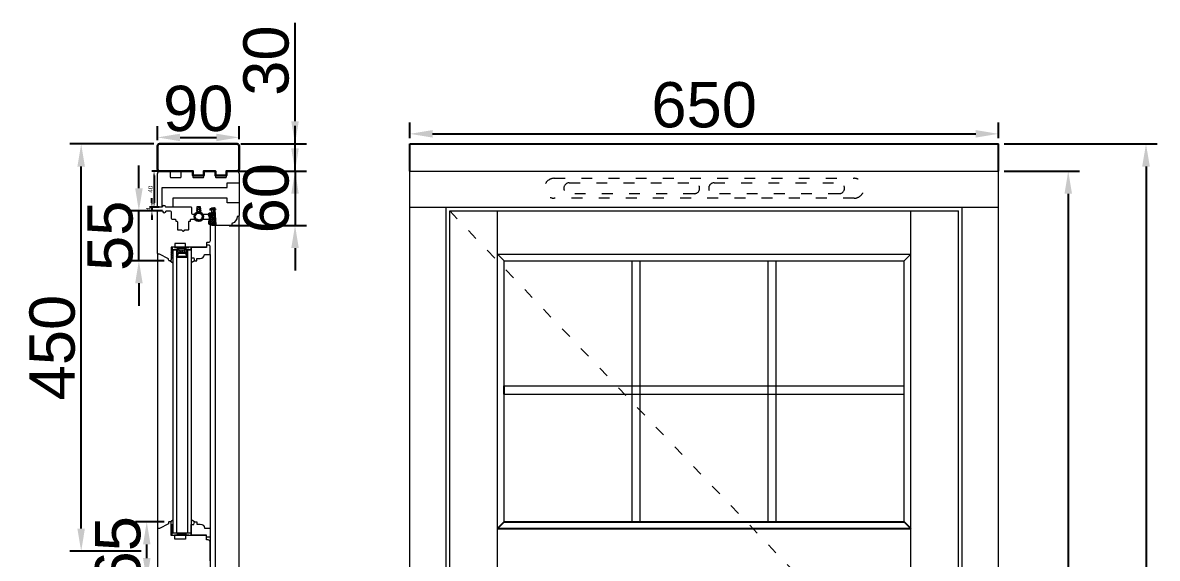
# Model space of a CAD drawing. Header units: millimetres. Extents: x 0 to 182016, y 11 to 3710.
# Drawn here: x 100095 to 101348, y 2154 to 2746 of the extents above; entities that cross this region are included whole.
import ezdxf

# ---------------------------------------------------------------- set-up
doc = ezdxf.new("R2010")
doc.units = ezdxf.units.MM
doc.linetypes.add('ACAD_ISO03W100', pattern=[30, 12, -18])
for name, color, linetype, lineweight in [('Matmenys', 10, 'Continuous', 20), ('OTHER', 251, 'Continuous', 13), ('Stakta', 7, 'Continuous', 25), ('Testinės profilio linijos', 7, 'Continuous', 5)]:
    doc.layers.add(name, color=color, linetype=linetype, lineweight=lineweight)
doc.layers.add('Stiklo paketas', color=7, linetype='Continuous')
doc.styles.get("Standard").update_dxf_attribs({"font": 'arial.ttf'})
doc.dimstyles.new('2', dxfattribs={"dimscale": 2, "dimtxt": 2.5, "dimasz": 2.5, "dimexe": 1.25, "dimexo": 0.625, "dimtad": 1, "dimtxsty": 'Standard', "dimcen": 2.5, "dimadec": 0, "dimazin": 0, "dimtfac": 1, "dimtmove": 0, "dimatfit": 3, "dimfxl": 1, "dimarcsym": 0})
doc.dimstyles.new('Padidinti matmenys', dxfattribs={"dimscale": 10, "dimtxt": 5, "dimasz": 2.5, "dimexe": 1.25, "dimexo": 0.625, "dimtad": 1, "dimdec": 1, "dimtxsty": 'Standard', "dimcen": 2.5, "dimadec": 0, "dimazin": 0, "dimtfac": 1, "dimtdec": 1, "dimtmove": 0, "dimatfit": 3, "dimfxl": 1, "dimarcsym": 0})

# ---------------------------------------------------------------- blocks, each defined once
blk = doc.blocks.new('*D1779')
at = {"color": 0, "lineweight": -2, "transparency": 16777216}
for p, q in [((100522.6, 2618.4), (100522.6, 2635.8)), ((101172.6, 2618.4), (101172.6, 2635.8)), ((100547.6, 2623.3), (101147.6, 2623.3))]:
    blk.add_line(p, q, dxfattribs=at)
at = {"color": 0, "transparency": 16777216}
for points in [[(100547.6, 2627.5), (100547.6, 2619.2), (100522.6, 2623.3)], [(101147.6, 2627.5), (101147.6, 2619.2), (101172.6, 2623.3)]]:
    blk.add_solid(points, dxfattribs=at)
at = {"layer": 'Defpoints', "color": 0, "transparency": 16777216}
for p in [(101172.6, 2623.3), (100522.6, 2612.2), (101172.6, 2612.2)]:
    blk.add_point(p, dxfattribs=at)
at = {"color": 0, "lineweight": 5, "transparency": 16777216, "insert": (100847.6, 2655.1), "char_height": 50, "attachment_point": 5}
blk.add_mtext('650', dxfattribs=at)
blk = doc.blocks.new('*D1780')
at = {"color": 0, "lineweight": -2, "transparency": 16777216}
for p, q in [((101178.8, 2582.2), (101262.2, 2582.2)), ((101249.7, 2557.2), (101249.7, 1337.2)), ((101228.8, 1312.2), (101262.2, 1312.2))]:
    blk.add_line(p, q, dxfattribs=at)
at = {"color": 0, "transparency": 16777216}
for points in [[(101245.6, 2557.2), (101253.9, 2557.2), (101249.7, 2582.2)], [(101245.6, 1337.2), (101253.9, 1337.2), (101249.7, 1312.2)]]:
    blk.add_solid(points, dxfattribs=at)
at = {"layer": 'Defpoints', "color": 0, "transparency": 16777216}
for p in [(101172.6, 2582.2), (101222.6, 1312.2), (101249.7, 1312.2)]:
    blk.add_point(p, dxfattribs=at)
at = {"color": 0, "lineweight": 5, "transparency": 16777216, "insert": (101217.9, 1947.2), "char_height": 50, "attachment_point": 5, "rotation": 90}
blk.add_mtext('1270', dxfattribs=at)
blk = doc.blocks.new('*D1781')
at = {"layer": 'Defpoints', "color": 0, "transparency": 16777216}
for p in [(100252.4, 2582.2), (100240.1, 2542.2), (100246.9, 2542.2)]:
    blk.add_point(p, dxfattribs=at)
at = {"layer": 'Matmenys', "color": 0, "lineweight": -2, "transparency": 16777216}
for p, q in [((100251.2, 2582.2), (100237.6, 2582.2)), ((100240.1, 2577.2), (100240.1, 2547.2)), ((100245.7, 2542.2), (100237.6, 2542.2))]:
    blk.add_line(p, q, dxfattribs=at)
at = {"layer": 'Matmenys', "color": 0, "transparency": 16777216}
for points in [[(100239.2, 2577.2), (100240.9, 2577.2), (100240.1, 2582.2)], [(100239.2, 2547.2), (100240.9, 2547.2), (100240.1, 2542.2)]]:
    blk.add_solid(points, dxfattribs=at)
at = {"layer": 'Matmenys', "color": 0, "lineweight": 5, "transparency": 16777216, "insert": (100236.2, 2562.2), "char_height": 5, "attachment_point": 5, "rotation": 90}
blk.add_mtext('40', dxfattribs=at)
blk = doc.blocks.new('*D1782')
at = {"color": 0, "lineweight": -2, "transparency": 16777216}
for p, q in [((100395.8, 2607.2), (100395.8, 2632.2)), ((100331.7, 2582.2), (100408.3, 2582.2)), ((100395.8, 2582.2), (100395.8, 2522.2)), ((100323.2, 2522.2), (100408.3, 2522.2)), ((100395.8, 2497.2), (100395.8, 2472.2))]:
    blk.add_line(p, q, dxfattribs=at)
at = {"color": 0, "transparency": 16777216}
for points in [[(100391.6, 2607.2), (100399.9, 2607.2), (100395.8, 2582.2)], [(100391.6, 2497.2), (100399.9, 2497.2), (100395.8, 2522.2)]]:
    blk.add_solid(points, dxfattribs=at)
at = {"layer": 'Defpoints', "color": 0, "transparency": 16777216}
for p in [(100325.4, 2582.2), (100316.9, 2522.2), (100395.8, 2522.2)]:
    blk.add_point(p, dxfattribs=at)
at = {"color": 0, "lineweight": 5, "transparency": 16777216, "insert": (100364, 2552.2), "char_height": 50, "attachment_point": 5, "rotation": 90}
blk.add_mtext('60', dxfattribs=at)
blk = doc.blocks.new('*D1783')
at = {"color": 0, "lineweight": -2, "transparency": 16777216}
for p, q in [((100223.3, 2563.2), (100223.3, 2588.2)), ((100249.4, 2538.2), (100210.8, 2538.2)), ((100223.3, 2483.2), (100223.3, 2538.2)), ((100251.2, 2483.2), (100210.8, 2483.2)), ((100223.3, 2458.2), (100223.3, 2433.2))]:
    blk.add_line(p, q, dxfattribs=at)
at = {"color": 0, "transparency": 16777216}
for points in [[(100219.2, 2563.2), (100227.5, 2563.2), (100223.3, 2538.2)], [(100219.2, 2458.2), (100227.5, 2458.2), (100223.3, 2483.2)]]:
    blk.add_solid(points, dxfattribs=at)
at = {"layer": 'Defpoints', "color": 0, "transparency": 16777216}
for p in [(100223.3, 2538.2), (100255.7, 2538.2), (100257.4, 2483.2)]:
    blk.add_point(p, dxfattribs=at)
at = {"color": 0, "lineweight": 5, "transparency": 16777216, "insert": (100191.7, 2510.7), "char_height": 50, "attachment_point": 5, "rotation": 90}
blk.add_mtext('55', dxfattribs=at)
blk = doc.blocks.new('*D1784')
at = {"color": 0, "lineweight": -2, "transparency": 16777216}
for p, q in [((100243.9, 2616.4), (100243.9, 2631.9)), ((100333.9, 2617.6), (100333.9, 2631.9)), ((100268.9, 2619.4), (100308.9, 2619.4))]:
    blk.add_line(p, q, dxfattribs=at)
at = {"color": 0, "transparency": 16777216}
for points in [[(100268.9, 2623.5), (100268.9, 2615.2), (100243.9, 2619.4)], [(100308.9, 2623.5), (100308.9, 2615.2), (100333.9, 2619.4)]]:
    blk.add_solid(points, dxfattribs=at)
at = {"layer": 'Defpoints', "color": 0, "transparency": 16777216}
for p in [(100333.9, 2619.4), (100243.9, 2610.2), (100333.9, 2611.3)]:
    blk.add_point(p, dxfattribs=at)
at = {"color": 0, "lineweight": 5, "transparency": 16777216, "insert": (100288.9, 2651.1), "char_height": 50, "attachment_point": 5}
blk.add_mtext('90', dxfattribs=at)
blk = doc.blocks.new('*D1785')
at = {"layer": 'Defpoints', "color": 0, "transparency": 16777216}
for p in [(100237.7, 2538.2), (100246.9, 2542.2), (100247.2, 2538.2)]:
    blk.add_point(p, dxfattribs=at)
at = {"layer": 'Matmenys', "color": 0, "lineweight": -2, "transparency": 16777216}
for p, q in [((100237.7, 2547.2), (100237.7, 2552.2)), ((100245.7, 2542.2), (100235.2, 2542.2)), ((100245.9, 2538.2), (100235.2, 2538.2)), ((100237.7, 2542.2), (100237.7, 2538.2)), ((100237.7, 2533.2), (100237.7, 2528.2))]:
    blk.add_line(p, q, dxfattribs=at)
at = {"layer": 'Matmenys', "color": 0, "transparency": 16777216}
for points in [[(100236.9, 2547.2), (100238.6, 2547.2), (100237.7, 2542.2)], [(100236.9, 2533.2), (100238.6, 2533.2), (100237.7, 2538.2)]]:
    blk.add_solid(points, dxfattribs=at)
at = {"layer": 'Matmenys', "color": 0, "lineweight": 5, "transparency": 16777216, "insert": (100234, 2540.2), "char_height": 5, "attachment_point": 5, "rotation": 90}
blk.add_mtext('4', dxfattribs=at)
blk = doc.blocks.new('*D2111')
at = {"color": 0, "lineweight": -2, "ltscale": 0.1, "transparency": 16777216}
for p, q in [((100395.8, 2637.2), (100395.8, 2746.1)), ((100335.8, 2612.2), (100408.3, 2612.2)), ((100395.8, 2582.2), (100395.8, 2612.2)), ((100335.8, 2582.2), (100408.3, 2582.2)), ((100395.8, 2557.2), (100395.8, 2532.2))]:
    blk.add_line(p, q, dxfattribs=at)
at = {"color": 0, "ltscale": 0.1, "transparency": 16777216}
for points in [[(100391.6, 2637.2), (100399.9, 2637.2), (100395.8, 2612.2)], [(100391.6, 2557.2), (100399.9, 2557.2), (100395.8, 2582.2)]]:
    blk.add_solid(points, dxfattribs=at)
at = {"layer": 'Defpoints', "color": 0, "ltscale": 0.1, "transparency": 16777216}
for p in [(100329.6, 2612.2), (100395.8, 2612.2), (100329.6, 2582.2)]:
    blk.add_point(p, dxfattribs=at)
at = {"color": 0, "ltscale": 0.1, "transparency": 16777216, "insert": (100364, 2704.2), "char_height": 50, "attachment_point": 5, "rotation": 90}
blk.add_mtext('30', dxfattribs=at)
blk = doc.blocks.new('*D2112')
at = {"color": 0, "lineweight": -2, "ltscale": 0.1, "transparency": 16777216}
for p, q in [((101178.8, 2612.2), (101348.1, 2612.2)), ((101335.6, 2587.2), (101335.6, 1337.2)), ((101228.8, 1312.2), (101348.1, 1312.2))]:
    blk.add_line(p, q, dxfattribs=at)
at = {"color": 0, "ltscale": 0.1, "transparency": 16777216}
for points in [[(101331.4, 2587.2), (101339.8, 2587.2), (101335.6, 2612.2)], [(101331.4, 1337.2), (101339.8, 1337.2), (101335.6, 1312.2)]]:
    blk.add_solid(points, dxfattribs=at)
at = {"layer": 'Defpoints', "color": 0, "ltscale": 0.1, "transparency": 16777216}
for p in [(101172.6, 2612.2), (101222.6, 1312.2), (101335.6, 1312.2)]:
    blk.add_point(p, dxfattribs=at)
at = {"color": 0, "ltscale": 0.1, "transparency": 16777216, "insert": (101303.8, 1962.2), "char_height": 50, "attachment_point": 5, "rotation": 90}
blk.add_mtext('1300', dxfattribs=at)
blk = doc.blocks.new('tv')
at = {"linetype": 'ACAD_ISO03W100', "lineweight": 5}
for p, q in [((29400.1, 41533.7), (29731.1, 41533.7)), ((29731.1, 41511.7), (29400.1, 41511.7))]:
    blk.add_line(p, q, dxfattribs=at)
for points in [[(29416.6, 41528.7), (29554.6, 41528.7, -1), (29554.6, 41516.7), (29416.6, 41516.7, -1)], [(29576.6, 41516.7, -1), (29576.6, 41528.7), (29714.6, 41528.7, -1), (29714.6, 41516.7)]]:
    blk.add_lwpolyline(points, format="xyb", close=True, dxfattribs=at)
for centre, start, end in [((29400.1, 41522.7), 90, 270), ((29731.1, 41522.7), 270, 90)]:
    blk.add_arc(centre, 11, start, end, dxfattribs=at)
blk = doc.blocks.new('*D2113')
at = {"color": 0, "lineweight": -2, "ltscale": 0.1, "transparency": 16777216}
for p, q in [((100251.2, 2194.7), (100219.5, 2194.7)), ((100232, 2154.7), (100232, 2169.7)), ((100251.2, 2129.7), (100219.5, 2129.7))]:
    blk.add_line(p, q, dxfattribs=at)
at = {"color": 0, "ltscale": 0.1, "transparency": 16777216}
for points in [[(100227.9, 2169.7), (100236.2, 2169.7), (100232, 2194.7)], [(100227.9, 2154.7), (100236.2, 2154.7), (100232, 2129.7)]]:
    blk.add_solid(points, dxfattribs=at)
at = {"layer": 'Defpoints', "color": 0, "ltscale": 0.1, "transparency": 16777216}
for p in [(100232, 2194.7), (100257.4, 2194.7), (100257.4, 2129.7)]:
    blk.add_point(p, dxfattribs=at)
at = {"color": 0, "ltscale": 0.1, "transparency": 16777216, "insert": (100200.3, 2162.2), "char_height": 50, "attachment_point": 5, "rotation": 90}
blk.add_mtext('65', dxfattribs=at)
blk = doc.blocks.new('*D2114')
at = {"color": 0, "lineweight": -2, "ltscale": 0.1, "transparency": 16777216}
for p, q in [((100239.7, 2612.2), (100147.1, 2612.2)), ((100159.6, 2187.2), (100159.6, 2587.2)), ((100225.8, 2162.2), (100147.1, 2162.2))]:
    blk.add_line(p, q, dxfattribs=at)
at = {"color": 0, "ltscale": 0.1, "transparency": 16777216}
for points in [[(100155.4, 2587.2), (100163.7, 2587.2), (100159.6, 2612.2)], [(100155.4, 2187.2), (100163.7, 2187.2), (100159.6, 2162.2)]]:
    blk.add_solid(points, dxfattribs=at)
at = {"layer": 'Defpoints', "color": 0, "ltscale": 0.1, "transparency": 16777216}
for p in [(100159.6, 2612.2), (100245.9, 2612.2), (100232, 2162.2)]:
    blk.add_point(p, dxfattribs=at)
at = {"color": 0, "ltscale": 0.1, "transparency": 16777216, "insert": (100127.8, 2387.2), "char_height": 50, "attachment_point": 5, "rotation": 90}
blk.add_mtext('450', dxfattribs=at)

msp = doc.modelspace()

# ---------------------------------------------------------------- hatches: boundary and pattern name
at = {"lineweight": 0, "ltscale": 0.5}
h = msp.add_hatch(dxfattribs=at)
h.set_pattern_fill('ANSI37', color=256, scale=0.5, style=0)
h.set_pattern_definition([(45, (100258.9098, 2498.6922), (-1.12253, 1.12253), []), (135, (100258.9098, 2498.6922), (-1.12253, -1.12253), [])])
h.paths.add_polyline_path([(100260.9098181, 2486.1922216), (100260.9098181, 2495.1922216), (100258.9098181, 2495.1922216), (100258.9098181, 2486.1922216)])
at = {"lineweight": 0}
h = msp.add_hatch(dxfattribs=at)
h.set_pattern_fill('HEX', color=256, scale=0.25, style=0)
h.set_pattern_definition([(360, (87357.5008, 20842.4632), (-7e-16, -1.374815), [0.79375, -1.5875]), (240, (87357.5008, 20842.4632), (-1.190624716, 0.6874075), [0.79375, -1.5875]), (300, (87358.2946, 20842.4632), (-1.190624716, -0.6874075), [0.79375, -1.5875])])
h.paths.add_polyline_path([(100264.9091091, 2495.1922216), (100264.9091091, 2490.1922216), (100266.9091091, 2492.1922216), (100274.9091091, 2492.1922216), (100276.9091091, 2490.1922216), (100276.9098181, 2495.1922216)])
h = msp.add_hatch(dxfattribs=at)
h.set_pattern_fill('JIS_WOOD', color=256, style=0)
h.set_pattern_definition([(315, (87357.5008, 20842.46325), (-0.5, -0.5), [])])
h.paths.add_polyline_path([(100274.9091091, 2492.1922216), (100266.9091091, 2492.1922216), (100264.9091091, 2490.1922216), (100264.9091091, 2487.1922216), (100276.9456917, 2487.1744882), (100276.9091091, 2490.1922216)])
h.paths.add_polyline_path([(100267.3233227, 2491.1922216), (100274.4948955, 2491.1922216), (100275.9091091, 2489.7780081), (100275.9091091, 2488.1922216), (100265.9091091, 2488.1922216), (100265.9091091, 2489.7780081)], flags=16)
at = {"lineweight": 0, "ltscale": 0.5}
h = msp.add_hatch(dxfattribs=at)
h.set_pattern_fill('ANSI37', color=256, scale=0.5, style=0)
h.set_pattern_definition([(45, (100258.9098, 1138.8163), (-1.122532, 1.122532), []), (135, (100258.9098, 1138.8163), (-1.122532, -1.122532), [])])
h.paths.add_polyline_path([(100260.9098186, 2191.6690019), (100260.9098186, 2182.6690019), (100258.9098186, 2182.6690019), (100258.9098186, 2191.6690019)])
at = {"layer": 'Matmenys'}
h = msp.add_hatch(dxfattribs=at)
h.set_pattern_fill('ANSI37', color=252, scale=0.5, angle=-180, style=0)
h.set_pattern_definition([(225, (-55361.3863, -1098083.8803), (1.1225320151, -1.1225320151), []), (315, (-55361.3863, -1098083.8803), (1.1225320151, 1.1225320151), [])])
edge = h.paths.add_edge_path()
edge.add_arc((100307.029548, 2525.7063735), 0.1, 273.5893456117, 363.5893456117, ccw=False)
edge.add_line((100307.0358085, 2525.6065696), (100305.4881228, 2525.5094864))
edge.add_arc((100305.503774, 2525.2599768), 0.25, 93.5893456117, 273.5893456117)
edge.add_line((100305.5194252, 2525.0104672), (100307.5661302, 2525.1388529))
edge.add_arc((100307.5598697, 2525.2386567), 0.1, 273.5893456117, 363.589345619)
edge.add_line((100307.6596735, 2525.2449172), (100307.7353165, 2525.2496622))
edge.add_line((100307.7353165, 2525.2496622), (100307.8596309, 2523.2678613))
edge.add_spline(control_points=[(100307.8596309, 2523.2678613), (100307.8478286, 2523.1887028), (100307.836653, 2523.1187111), (100307.8148591, 2523.0349603), (100307.8054733, 2523.011396), (100307.7927784, 2522.987513), (100307.7865291, 2522.9794534), (100307.7609403, 2522.9549655), (100307.7317033, 2522.9360727), (100307.6273835, 2522.9023693), (100307.5544513, 2522.8892474), (100307.3014683, 2522.8695452), (100307.0876342, 2522.8800435), (100306.6451557, 2522.8993717), (100306.4258269, 2522.9038471), (100306.005936, 2522.9049232), (100305.8028498, 2522.9018913), (100305.2126425, 2522.8891808), (100304.8445924, 2522.8760044), (100304.0914109, 2522.8762661), (100303.7146611, 2522.8947624), (100303.1215566, 2522.9979488), (100302.8939857, 2523.0578428), (100302.4968845, 2523.2108784), (100302.3250968, 2523.2936278), (100301.9839291, 2523.497628), (100301.8177264, 2523.6177428), (100301.5265667, 2523.8851879), (100301.4029867, 2524.0328616), (100301.2432679, 2524.3140461), (100301.195714, 2524.4493424), (100301.136109, 2524.7506412), (100301.1254057, 2524.9142412), (100301.1391496, 2525.498838), (100301.2339038, 2525.9627536), (100301.4056461, 2526.8552497), (100301.4893407, 2527.2823299), (100301.700527, 2528.3606785), (100301.8342611, 2529.0187291), (100301.959187, 2530.011831), (100301.9896809, 2530.3154322), (100302.0140163, 2530.9374758), (100302.0064756, 2531.2533798), (100301.9215913, 2531.8025881), (100301.8602526, 2532.0386715), (100301.6877923, 2532.4393229), (100301.5929438, 2532.5979554), (100301.4086755, 2532.8966142), (100301.3188179, 2533.0380715), (100301.1627349, 2533.3398543), (100301.0927647, 2533.5049071), (100300.9730335, 2533.8700288), (100300.930031, 2534.0709789), (100300.9061323, 2534.4103955), (100300.9193381, 2534.552381), (100300.9793773, 2534.7476017), (100301.0161175, 2534.8129295), (100301.1246666, 2534.9396528), (100301.1967328, 2534.9988307), (100301.4608204, 2535.1559082), (100301.7019286, 2535.2374079), (100302.2523396, 2535.3540252), (100302.5605347, 2535.3905567), (100303.1567525, 2535.4438282), (100303.4443035, 2535.4630506), (100303.9747934, 2535.5064101), (100304.2230518, 2535.5285463), (100304.6278541, 2535.5647606), (100304.7852575, 2535.578847), (100305.1091898, 2535.6069691), (100305.2875071, 2535.6220052), (100305.5903741, 2535.6902902), (100305.7081961, 2535.7259252), (100305.9206749, 2535.821522), (100306.0145897, 2535.8746689), (100306.1597835, 2535.9933096), (100306.2148016, 2536.0489319), (100306.3038936, 2536.1726991), (100306.336773, 2536.2363261), (100306.3849411, 2536.3551902), (100306.4018224, 2536.4122672), (100306.4277663, 2536.5128476), (100306.4374839, 2536.5572432), (100306.4465198, 2536.5982395)], knot_values=[0, 0, 0, 0, 0.2245066002, 0.2245066002, 0.377043448, 0.377043448, 0.5295802957, 0.5295802957, 0.8082977366, 0.8082977366, 1.0870151774, 1.0870151774, 1.6244414062, 1.6244414062, 2.161867635, 2.161867635, 2.6992938638, 2.6992938638, 3.7741463214, 3.7741463214, 5.0334406395, 5.0334406395, 5.8656302806, 5.8656302806, 6.5060139406, 6.5060139406, 7.1463976006, 7.1463976006, 7.7996240151, 7.7996240151, 8.3563201169, 8.3563201169, 8.9130162187, 8.9130162187, 10.239934143, 10.239934143, 11.5668520673, 11.5668520673, 13.5970761059, 13.5970761059, 14.4582175179, 14.4582175179, 15.3193589298, 15.3193589298, 15.9856015553, 15.9856015553, 16.5061017172, 16.5061017172, 17.0266018791, 17.0266018791, 17.547102041, 17.547102041, 18.1672448488, 18.1672448488, 18.7176261004, 18.7176261004, 19.1465766047, 19.1465766047, 19.5755271091, 19.5755271091, 20.3898249977, 20.3898249977, 21.2041228863, 21.2041228863, 21.9655448497, 21.9655448497, 22.7269668131, 22.7269668131, 23.2229068178, 23.2229068178, 23.7188468224, 23.7188468224, 24.0184411081, 24.0184411081, 24.2549295987, 24.2549295987, 24.4119994701, 24.4119994701, 24.5501072405, 24.5501072405, 24.6882150108, 24.6882150108, 24.8099116426, 24.8099116426, 24.8099116426, 24.8099116426], degree=3, periodic=0)
edge.add_line((100306.4465198, 2536.5982395), (100307.1293519, 2525.712634))

# ---------------------------------------------------------------- linework, layer by layer
at = {"ltscale": 0.1}
for p, q in [((100522.6034692, 2612.192222), (101172.5923663, 2612.192222)), ((100522.6034692, 2582.192222), (100522.6034692, 2612.192222)), ((101172.5923663, 2582.192222), (101172.5923663, 2612.192222)), ((100626.6034695, 2335.9256242), (100626.6034695, 2344.9256242)), ((100626.6034695, 2194.6690019), (101068.5923663, 2194.6690019)), ((100619.2863752, 2187.3519076), (101075.9094606, 2187.3519076))]:
    msp.add_line(p, q, dxfattribs=at)
at = {"lineweight": 5}
for p, q in [((100522.6034692, 2582.192222), (101172.5923663, 2582.192222)), ((100522.6034692, 1347.5116013), (100522.6034692, 2582.192222)), ((101172.5923663, 1347.5116013), (101172.5923663, 2582.192222)), ((100522.6034692, 2542.1922216), (101172.5923663, 2542.1922216)), ((100562.6034692, 1347.5116013), (100562.6034692, 2542.1922216)), ((100566.6034692, 2538.1922216), (101128.5923663, 2538.1922216)), ((100566.6034692, 1354.9617728), (100566.6034692, 2538.1922216)), ((100619.2863752, 1354.9617728), (100619.2863752, 2538.1922216)), ((101075.9094606, 1354.9617728), (101075.9094606, 2538.1922216)), ((101128.5923659, 1354.9617728), (101128.5923659, 2538.1922216)), ((101132.5923659, 1347.5116013), (101132.5923659, 2542.1922216)), ((100619.2863752, 2490.5093159), (101075.9094606, 2490.5093159)), ((100626.6034695, 2483.1922216), (100619.2863752, 2490.5093159)), ((100626.6034695, 2483.1922216), (101068.5923663, 2483.1922216)), ((100626.6034695, 2194.6690019), (100626.6034695, 2483.1922216)), ((100767.9368028, 2194.6690019), (100767.9368028, 2483.1922216)), ((100776.9368028, 2194.6690019), (100776.9368028, 2483.1922216)), ((100918.2701362, 2194.6690019), (100918.2701362, 2483.1922216)), ((100927.2701362, 2194.6690019), (100927.2701362, 2483.1922216)), ((101068.5923663, 2483.1922216), (101075.9094606, 2490.5093159)), ((101068.5923663, 2194.6690019), (101068.5923663, 2483.1922216)), ((100626.6034695, 2344.9256242), (101068.5923663, 2344.9256242)), ((100626.6034695, 2335.9256242), (101068.5923663, 2335.9256242))]:
    msp.add_line(p, q, dxfattribs=at)
for p, q in [((100306.1671531, 2541.0518615), (100301.8200627, 2540.068415)), ((100301.8200627, 2540.068415), (100302.0407175, 2539.093063)), ((100305.260724, 2539.8215282), (100302.0407175, 2539.093063)), ((100306.1988598, 2540.546399), (100305.1503966, 2540.3092042)), ((100305.1503966, 2540.3092042), (100305.260724, 2539.8215282)), ((100306.6569334, 2541.2304498), (100306.1579142, 2541.1991474)), ((100306.1579142, 2541.1991474), (100306.1671531, 2541.0518615)), ((100306.1988598, 2540.546399), (100307.1293519, 2525.712634)), ((100307.723398, 2540.2001086), (100306.6569334, 2541.2304498)), ((100306.7025535, 2540.5031811), (100307.6596735, 2525.2449172)), ((100307.770296, 2539.4524679), (100306.7025535, 2540.5031811)), ((100307.723398, 2540.2001086), (100307.770296, 2539.4524679)), ((100307.0358085, 2525.6065696), (100305.4881228, 2525.5094864)), ((100307.5661302, 2525.1388529), (100305.5194252, 2525.0104672)), ((100307.6596735, 2525.2449172), (100307.7353165, 2525.2496622))]:
    msp.add_line(p, q)
at = {"color": 1}
for p, q in [((100306.1535516, 2536.6628123), (100306.0431221, 2538.4232636)), ((100307.8596309, 2523.2678613), (100306.9039736, 2538.502806)), ((100308.156351, 2523.223621), (100307.1950563, 2538.5484365))]:
    msp.add_line(p, q, dxfattribs=at)
at = {"linetype": 'ACAD_ISO03W100', "lineweight": 5}
msp.add_line((100566.6034692, 2538.1922216), (101128.5923663, 1949.0769972), dxfattribs=at)
at = {"lineweight": 0}
for p, q in [((100280.9091091, 2495.1922216), (100259.9091091, 2498.1922216)), ((100280.9091091, 2498.1922216), (100259.9091091, 2495.1922216)), ((100257.9098181, 2483.1922216), (100260.9098181, 2480.9055565)), ((100258.9098181, 2486.1922216), (100260.9098181, 2486.1922216)), ((100284.9098181, 2483.1922216), (100280.9098181, 2480.9055565)), ((100257.9098186, 2194.6690019), (100260.9098186, 2196.955667)), ((100284.9098186, 2194.6690019), (100280.9098186, 2196.955667)), ((100258.9098186, 2191.6690019), (100260.9098186, 2191.6690019)), ((100258.9098186, 2182.6690019), (100261.9098186, 2182.6690019)), ((100280.9091095, 2182.6690019), (100259.9091095, 2179.6690019)), ((100280.9091095, 2179.6690019), (100259.9091095, 2182.6690019))]:
    msp.add_line(p, q, dxfattribs=at)
at = {"lineweight": 9}
for p, q in [((100260.9098181, 2495.1921365), (100260.9098181, 2182.6690019)), ((100264.9098181, 2495.1921365), (100264.9098181, 2182.6690019)), ((100276.9098181, 2495.1921365), (100276.9098181, 2182.6690019)), ((100280.9098181, 2495.1921365), (100280.9098181, 2182.6690019)), ((100301.9098181, 2490.1922216), (100301.9098181, 1402.9617728))]:
    msp.add_line(p, q, dxfattribs=at)
at = {"lineweight": 30}
msp.add_lwpolyline([(100245.9185831, 2582.192222), (100282.1685839, 2582.192222), (100282.9185831, 2582.192222), (100282.9185831, 2577.192222), (100294.9185831, 2577.192222), (100294.9185831, 2582.192222), (100307.1685839, 2582.192222), (100307.9185831, 2582.192222), (100307.9185831, 2577.192222), (100319.9185831, 2577.192222), (100319.9185831, 2582.192222), (100331.9185831, 2582.192222, 0.4142135624), (100333.9185831, 2584.192222), (100333.9185831, 2610.192222), (100333.9185831, 2610.192222, 0.4142135624), (100331.9185831, 2612.192222), (100245.9185831, 2612.192222, 0.4142135624), (100243.9185831, 2610.192222), (100243.9185831, 2584.192222, 0.4142135624)], format="xyb", close=True, dxfattribs=at)
at = {"lineweight": 5}
msp.add_lwpolyline([(100248.9183812, 2542.1922216), (100248.9183812, 2564.1922216), (100320.9185831, 2564.1922216), (100320.9185831, 2569.1922216), (100333.9185831, 2569.1922216), (100333.9185831, 2547.1922216), (100320.9185831, 2547.1922216), (100320.9185831, 2552.1922216), (100260.9183812, 2552.1922216), (100260.9183812, 2542.1922216)], dxfattribs=at)
at = {"lineweight": 0}
for points in [[(100280.9091091, 2498.1922216), (100259.9091091, 2498.1922216), (100259.9091091, 2495.1922216), (100280.9091091, 2495.1922216)], [(100274.9091091, 2492.1922216), (100266.9091091, 2492.1922216), (100264.9091091, 2490.1922216), (100264.9091091, 2487.1922216), (100276.9091091, 2487.1922216), (100276.9091091, 2490.1922216)], [(100274.4948955, 2491.1922216), (100267.3233227, 2491.1922216), (100265.9091091, 2489.7780081), (100265.9091091, 2488.1922216), (100275.9091091, 2488.1922216), (100275.9091091, 2489.7780081)], [(100280.9091095, 2179.6690019), (100259.9091095, 2179.6690019), (100259.9091095, 2182.6690019), (100280.9091095, 2182.6690019)]]:
    msp.add_lwpolyline(points, close=True, dxfattribs=at)
for points in [[(100295.9098181, 2490.1922216), (100301.9098181, 2490.1922216), (100301.9098181, 2499.1922216, 0.4142135624), (100300.9098181, 2500.1922216), (100297.9098181, 2500.1922216), (100297.9098181, 2497.6922216), (100280.9098181, 2497.6922216), (100280.9098181, 2486.1922216), (100283.9098181, 2486.1922216), (100284.9098181, 2483.1922216), (100287.4098181, 2483.1922216), (100287.4098181, 2485.6922216), (100290.934881, 2485.6922216, 0.3851703882), (100295.9098181, 2490.1922216)], [(100295.9098186, 2187.6690019), (100301.9098186, 2187.6690019), (100301.9098186, 2178.6690019, -0.4142135624), (100300.9098186, 2177.6690019), (100297.9098186, 2177.6690019), (100297.9098186, 2180.1690019), (100280.9098186, 2180.1690019), (100280.9098186, 2191.6690019), (100283.9098186, 2191.6690019), (100284.9098186, 2194.6690019), (100287.4098186, 2194.6690019), (100287.4098186, 2192.1690019), (100290.9348814, 2192.1690019, -0.3851703882), (100295.9098186, 2187.6690019)]]:
    msp.add_lwpolyline(points, format="xyb", dxfattribs=at)
at = {"ltscale": 0.1}
for points in [[(100619.2863752, 2187.3519076), (100626.6034695, 2194.6690019)], [(101068.5923663, 2194.6690019), (101075.9094606, 2187.3519076)]]:
    msp.add_lwpolyline(points, dxfattribs=at)
at = {"color": 18, "linetype": 'ByBlock', "true_color": 0x000000}
for radius in [4.85, 4.25]:
    msp.add_circle((100289.4087527, 2531.8661488), radius, dxfattribs=at)
for centre, radius, start, end in [((100305.503774, 2525.2599768), 0.25, 93.5893456108, 273.5893456108), ((100307.029548, 2525.7063735), 0.1, 273.5893456108, 3.5893456092), ((100307.5598697, 2525.2386567), 0.1, 273.5893456108, 3.5893456092)]:
    msp.add_arc(centre, radius, start, end)
at = {"color": 1}
msp.add_spline([(100308.156351, 2523.223621), (100308.0658542, 2522.8621207), (100306.7919957, 2522.5925798), (100302.0996228, 2523.0809691), (100301.0096165, 2524.1241669), (100300.9910001, 2526.2876388), (100301.321374, 2527.9856786), (100301.6682903, 2530.1511195), (100301.4688616, 2532.1878411), (100300.9926926, 2533.0160859), (100300.7124292, 2534.870626), (100303.4246078, 2535.7630719), (100304.9034834, 2535.8902395), (100305.5907512, 2536.0082108), (100306.0326366, 2536.3104165), (100306.1535516, 2536.6628123)], degree=3, dxfattribs=at)
msp.add_open_spline([(100307.8596309, 2523.2678613), (100307.8478286, 2523.1887028), (100307.836653, 2523.1187111), (100307.8148591, 2523.0349603), (100307.8054733, 2523.011396), (100307.7927784, 2522.987513), (100307.7865291, 2522.9794534), (100307.7609403, 2522.9549655), (100307.7317033, 2522.9360727), (100307.6273835, 2522.9023693), (100307.5544513, 2522.8892474), (100307.3014683, 2522.8695452), (100307.0876342, 2522.8800435), (100306.6451557, 2522.8993717), (100306.4258269, 2522.9038471), (100306.005936, 2522.9049232), (100305.8028498, 2522.9018913), (100305.2126425, 2522.8891808), (100304.8445924, 2522.8760044), (100304.0914109, 2522.8762661), (100303.7146611, 2522.8947624), (100303.1215566, 2522.9979488), (100302.8939857, 2523.0578428), (100302.4968845, 2523.2108784), (100302.3250968, 2523.2936278), (100301.9839291, 2523.497628), (100301.8177264, 2523.6177428), (100301.5265667, 2523.8851879), (100301.4029867, 2524.0328616), (100301.2432679, 2524.3140461), (100301.195714, 2524.4493424), (100301.136109, 2524.7506412), (100301.1254057, 2524.9142412), (100301.1391496, 2525.498838), (100301.2339038, 2525.9627536), (100301.4056461, 2526.8552497), (100301.4893407, 2527.2823299), (100301.700527, 2528.3606785), (100301.8342611, 2529.0187291), (100301.959187, 2530.011831), (100301.9896809, 2530.3154322), (100302.0140163, 2530.9374758), (100302.0064756, 2531.2533798), (100301.9215913, 2531.8025881), (100301.8602526, 2532.0386715), (100301.6877923, 2532.4393229), (100301.5929438, 2532.5979554), (100301.4086755, 2532.8966142), (100301.3188179, 2533.0380715), (100301.1627349, 2533.3398543), (100301.0927647, 2533.5049071), (100300.9730335, 2533.8700288), (100300.930031, 2534.0709789), (100300.9061323, 2534.4103955), (100300.9193381, 2534.552381), (100300.9793773, 2534.7476017), (100301.0161175, 2534.8129295), (100301.1246666, 2534.9396528), (100301.1967328, 2534.9988307), (100301.4608204, 2535.1559082), (100301.7019286, 2535.2374079), (100302.2523396, 2535.3540252), (100302.5605347, 2535.3905567), (100303.1567525, 2535.4438282), (100303.4443035, 2535.4630506), (100303.9747934, 2535.5064101), (100304.2230518, 2535.5285463), (100304.6278541, 2535.5647606), (100304.7852575, 2535.578847), (100305.1091898, 2535.6069691), (100305.2875071, 2535.6220052), (100305.5903741, 2535.6902902), (100305.7081961, 2535.7259252), (100305.9206749, 2535.821522), (100306.0145897, 2535.8746689), (100306.1597835, 2535.9933096), (100306.2148016, 2536.0489319), (100306.3038936, 2536.1726991), (100306.336773, 2536.2363261), (100306.3849411, 2536.3551902), (100306.4018224, 2536.4122672), (100306.4277663, 2536.5128476), (100306.4374839, 2536.5572432), (100306.4465198, 2536.5982395)], degree=3, knots=[0, 0, 0, 0, 0.2245066002, 0.2245066002, 0.377043448, 0.377043448, 0.5295802957, 0.5295802957, 0.8082977366, 0.8082977366, 1.0870151774, 1.0870151774, 1.6244414062, 1.6244414062, 2.161867635, 2.161867635, 2.6992938638, 2.6992938638, 3.7741463214, 3.7741463214, 5.0334406395, 5.0334406395, 5.8656302806, 5.8656302806, 6.5060139406, 6.5060139406, 7.1463976006, 7.1463976006, 7.7996240151, 7.7996240151, 8.3563201169, 8.3563201169, 8.9130162187, 8.9130162187, 10.239934143, 10.239934143, 11.5668520673, 11.5668520673, 13.5970761059, 13.5970761059, 14.4582175179, 14.4582175179, 15.3193589298, 15.3193589298, 15.9856015553, 15.9856015553, 16.5061017172, 16.5061017172, 17.0266018791, 17.0266018791, 17.547102041, 17.547102041, 18.1672448488, 18.1672448488, 18.7176261004, 18.7176261004, 19.1465766047, 19.1465766047, 19.5755271091, 19.5755271091, 20.3898249977, 20.3898249977, 21.2041228863, 21.2041228863, 21.9655448497, 21.9655448497, 22.7269668131, 22.7269668131, 23.2229068178, 23.2229068178, 23.7188468224, 23.7188468224, 24.0184411081, 24.0184411081, 24.2549295987, 24.2549295987, 24.4119994701, 24.4119994701, 24.5501072405, 24.5501072405, 24.6882150108, 24.6882150108, 24.8099116426, 24.8099116426, 24.8099116426, 24.8099116426], dxfattribs=at)
at = {"layer": 'OTHER'}
msp.add_lwpolyline([(100288.7987265, 2536.6693587), (100288.7987265, 2538.0852675), (100287.1534451, 2538.0852675), (100287.1534451, 2538.6109496), (100288.7987265, 2539.3542906), (100288.7987265, 2540.1469103), (100287.1534451, 2540.1469103), (100287.1534451, 2540.3658011), (100289.4087527, 2541.8686823), (100291.6640602, 2540.3658011), (100291.6640602, 2540.1469103), (100290.0187788, 2540.1469103), (100290.0187788, 2539.3542906), (100291.6640602, 2538.6109496), (100291.6640602, 2538.0852675), (100290.0187788, 2538.0852675), (100290.0187788, 2536.6693587)], dxfattribs=at)
at = {"layer": 'Stakta', "color": 18, "lineweight": 5, "true_color": 0x000000}
for points in [[(100294.2219247, 2534.1922216, -0.2720281141), (100293.7851604, 2534.4488352, 0.164173551), (100291.4175176, 2536.5975463), (100291.4175176, 2542.6922216), (100287.4175176, 2542.6922216), (100287.4175176, 2536.5975463, 0.164173551), (100285.0498748, 2534.4488352, -0.2720281141), (100284.6131105, 2534.1922216), (100282.9797093, 2534.1922216, -0.4116598905), (100281.9797474, 2535.1834951), (100281.9272338, 2541.2009482, 0.4116598905), (100280.9272719, 2542.1922216), (100253.3680729, 2542.1922216, -0.3563939587), (100252.8781749, 2542.5922216, 0.8164965809), (100248.9589913, 2542.5922216, -0.3563939587), (100248.4690934, 2542.1922216), (100245.4185831, 2542.1922216, -0.4142135624), (100243.9185831, 2543.6922216), (100243.9185831, 2579.192222, -0.4142135624), (100246.9185831, 2582.192222), (100256.9185831, 2582.192222, -0.4142135624), (100257.9185831, 2581.192222), (100257.9185831, 2575.692222, 0.4142135624), (100258.4185831, 2575.192222), (100269.4185831, 2575.192222, 0.4142135624), (100269.9185831, 2575.692222), (100269.9185831, 2580.992222, -0.4142135624), (100270.9185831, 2581.992222), (100281.9185831, 2581.992222, -0.4142135624), (100282.9185831, 2580.992222), (100282.9185831, 2575.692222, 0.4142135624), (100283.4185831, 2575.192222), (100294.4185831, 2575.192222, 0.4142135624), (100294.9185831, 2575.692222), (100294.9185831, 2580.992222, -0.4142135624), (100295.9185831, 2581.992222), (100306.9185831, 2581.992222, -0.4142135624), (100307.9185831, 2580.992222), (100307.9185831, 2575.692222, 0.4142135624), (100308.4185831, 2575.192222), (100319.4185831, 2575.192222, 0.4142135624), (100319.9185831, 2575.692222), (100319.9185831, 2581.192222, -0.4142135624), (100320.9185831, 2582.192222), (100330.9185831, 2582.192222, -0.4142135624), (100333.9185831, 2579.192222), (100333.9185831, 2533.1922216, -0.4142135624), (100332.9185831, 2532.1922216), (100332.2092565, 2532.1922216, 0.4001549105), (100331.9096054, 2531.906687, -0.3090857966), (100326.1213222, 2524.2573763, 0.3199404334), (100325.9166923, 2523.9755532), (100325.9097801, 2523.1834951, -0.4116598905), (100324.9098182, 2522.1922216), (100309.0146168, 2522.1922216, -0.4116598905), (100308.0146548, 2523.1834951), (100307.9272338, 2533.2009482, 0.2023892741), (100307.6185831, 2533.9147788), (100307.6185831, 2541.1922216), (100303.6185831, 2541.1922216), (100303.6185831, 2534.1922216)], [(100264.2995248, 2526.6922216), (100265.3526464, 2526.6922216, -0.4091108014), (100265.8525703, 2526.2009478), (100266.0046731, 2517.4869859, 0.4091108014), (100266.3046274, 2517.1922216), (100270.3284473, 2517.1922216, -0.1989123674), (100270.6820007, 2517.045775), (100271.9476862, 2515.7800896, 0.4142135624), (100272.3719502, 2515.7800896), (100273.6376356, 2517.045775, -0.1989123674), (100273.991189, 2517.1922216), (100278.015009, 2517.1922216, 0.4091108014), (100278.3149633, 2517.4869859), (100278.4670661, 2526.2009478, -0.4091108014), (100278.9669899, 2526.6922216), (100280.0201116, 2526.6922216, 0.4040262259), (100280.3199288, 2526.9817518), (100280.3802691, 2528.7096714, -0.4040262258), (100280.8799645, 2529.1922216), (100287.9603284, 2529.1922216, -0.3563939587), (100288.4502264, 2528.7922216, 0.8164965809), (100292.36941, 2528.7922216, -0.3563939587), (100292.8593079, 2529.1922216), (100300.9098182, 2529.1922216, -0.4142135624), (100301.9098182, 2528.1922216), (100301.9098182, 2505.1922216, -0.4142135624), (100299.9098182, 2503.1922216), (100298.2072116, 2503.1922216, 0.4116598905), (100297.907223, 2502.8948396), (100297.8705092, 2498.6878584, -0.4116598905), (100297.3705282, 2498.1922216), (100275.4403813, 2498.1922216, -0.4116598905), (100274.9404003, 2498.6878584), (100274.9124134, 2501.8948396, 0.4116598905), (100274.6124248, 2502.1922216), (100263.2072116, 2502.1922216, 0.4116598905), (100262.907223, 2501.8948396), (100262.8792361, 2498.6878584, -0.4116598905), (100262.3792551, 2498.1922216), (100258.9098182, 2498.1922216), (100258.9098182, 2484.1922216, -0.4142135624), (100257.9098182, 2483.1922216), (100256.9185831, 2483.1922216, -0.4116598905), (100255.9186212, 2484.1834951), (100255.9098182, 2485.1922216), (100246.01989, 2490.4507897, 0.1227845609), (100245.7851542, 2490.5093159), (100244.9098182, 2490.5093159, -0.4142135624), (100243.9098182, 2491.5093159), (100243.9098182, 2537.1922216, -0.4142135624), (100244.9098182, 2538.1922216), (100248.9603284, 2538.1922216, -0.3563939587), (100249.4502264, 2537.7922216, 0.8164965809), (100253.36941, 2537.7922216, -0.3563939587), (100253.8593079, 2538.1922216), (100257.8399652, 2538.1922216, -0.4116598905), (100258.8399271, 2537.2009482), (100258.9011675, 2530.1834951, 0.4116598905), (100259.9011294, 2529.1922216), (100263.4396548, 2529.1922216, -0.4040361542), (100263.9393673, 2528.7096714), (100263.9997076, 2526.9817518, 0.4040262258)]]:
    msp.add_lwpolyline(points, format="xyb", close=True, dxfattribs=at)
at = {"layer": 'Stiklo paketas', "lineweight": 5}
msp.add_lwpolyline([(100301.9098185, 2151.6690019), (100301.9098185, 2172.6690019, 0.4142135624), (100299.9098185, 2174.6690019), (100298.2072119, 2174.6690019, -0.4116598905), (100297.9072233, 2174.966384), (100297.8705096, 2179.1733652, 0.4116598905), (100297.3705286, 2179.6690019), (100274.9098185, 2179.6690019), (100274.9098185, 2175.6690019), (100262.9098185, 2175.6690019), (100262.9098185, 2179.6690019), (100258.9098185, 2179.6690019), (100258.9098185, 2193.6690019, 0.4142135624), (100257.9098185, 2194.6690019), (100256.9098185, 2194.6690019, 0.4142135624), (100255.9098185, 2193.6690019), (100255.9098185, 2192.6690019), (100245.9098185, 2187.3519076), (100244.9098185, 2187.3519076, 0.4142135624), (100243.9098185, 2186.3519076), (100243.9098185, 2138.6503757, 0.2773245441)], format="xyb", dxfattribs=at)
at = {"layer": 'Testinės profilio linijos', "lineweight": 5}
for p, q in [((100307.9098182, 1361.0302358), (100307.9098182, 2533.37824)), ((100333.9098184, 1361.1611677), (100333.9098172, 2533.0601039)), ((100243.9098188, 2491.5082462), (100243.9098181, 1400.980399))]:
    msp.add_line(p, q, dxfattribs=at)

# ---------------------------------------------------------------- block references
at = {"color": 1}
msp.add_blockref('tv', (71282.0150855, -38959.4906216), dxfattribs=at)

# ---------------------------------------------------------------- dimensions: what is measured, and where the dimension line sits
at = {"color": 1, "ltscale": 0.1}
for base, p1, p2, picture, middle in [((100395.7778021, 2612.192222), (100329.5740948, 2582.192222), (100329.5740948, 2612.192222), '*D2111', (100363.9820995, 2704.1516354)), ((100159.5815802, 2612.192222), (100232.0344564, 2162.1690019), (100245.9185831, 2612.192222), '*D2114', (100127.8029308, 2387.180612)), ((101335.5879792, 1312.1617728), (101172.5923663, 2612.192222), (101222.5923663, 1312.1617728), '*D2112', (101303.7922766, 1962.1769974))]:
    dim = msp.add_linear_dim(base=base, p1=p1, p2=p2, angle=90, dimstyle='Padidinti matmenys', dxfattribs=at)
    dim.commit()
    dim.dimension.update_dxf_attribs({"geometry": picture, "text_midpoint": middle})
at = {"color": 1, "lineweight": 5}
dim = msp.add_linear_dim(base=(100333.9185831, 2619.3631157), p1=(100243.9185831, 2610.192222), p2=(100333.9185831, 2611.3435327), dimstyle='Padidinti matmenys', dxfattribs=at)
dim.commit()
dim.dimension.update_dxf_attribs({"geometry": '*D1784', "text_midpoint": (100288.9185831, 2619.3631157), "dimtype": 160})
dim = msp.add_linear_dim(base=(101172.5923663, 2623.3307221), p1=(100522.6034692, 2612.192222), p2=(101172.5923663, 2612.192222), dimstyle='Padidinti matmenys', dxfattribs=at)
dim.commit()
dim.dimension.update_dxf_attribs({"geometry": '*D1779', "text_midpoint": (100847.5979177, 2655.1093715)})
for base, p1, p2, picture, middle in [((100395.7778021, 2522.1922216), (100325.4098182, 2582.1922216), (100316.9098182, 2522.1922216), '*D1782', (100395.7778021, 2552.1922216)), ((100223.3383147, 2538.1922216), (100257.4098182, 2483.1922216), (100255.6598182, 2538.1922216), '*D1783', (100223.3383147, 2510.6922216))]:
    dim = msp.add_linear_dim(base=base, p1=p1, p2=p2, angle=90, dimstyle='Padidinti matmenys', dxfattribs=at)
    dim.commit()
    dim.dimension.update_dxf_attribs({"geometry": picture, "text_midpoint": middle, "dimtype": 160})
dim = msp.add_linear_dim(base=(101249.7167442, 1312.1617728), p1=(101172.5923663, 2582.192222), p2=(101222.5923663, 1312.1617728), angle=90, dimstyle='Padidinti matmenys', dxfattribs=at)
dim.commit()
dim.dimension.update_dxf_attribs({"geometry": '*D1780', "text_midpoint": (101217.9380948, 1947.1769974)})
at = {"color": 1, "ltscale": 0.1}
dim = msp.add_linear_dim(base=(100232.0344564, 2194.6690019), p1=(100257.414201, 2129.6690019), p2=(100257.4098185, 2194.6690019), angle=90, dimstyle='Padidinti matmenys', dxfattribs=at)
dim.commit()
dim.dimension.update_dxf_attribs({"geometry": '*D2113', "text_midpoint": (100232.0344564, 2162.1690019), "dimtype": 160})
at = {"layer": 'Matmenys', "lineweight": 5}
for base, p1, p2, picture, middle in [((100240.0506238, 2542.1922216), (100252.4098182, 2582.1922216), (100246.9098182, 2542.1922216), '*D1781', (100240.0506238, 2562.1922216)), ((100237.7374261, 2538.1922216), (100246.9098182, 2542.1922216), (100247.1598182, 2538.1922216), '*D1785', (100237.7374261, 2540.1922216))]:
    dim = msp.add_linear_dim(base=base, p1=p1, p2=p2, angle=90, dimstyle='2', dxfattribs=at)
    dim.commit()
    dim.dimension.update_dxf_attribs({"geometry": picture, "text_midpoint": middle, "dimtype": 160})

doc.saveas('drawing.dxf')
